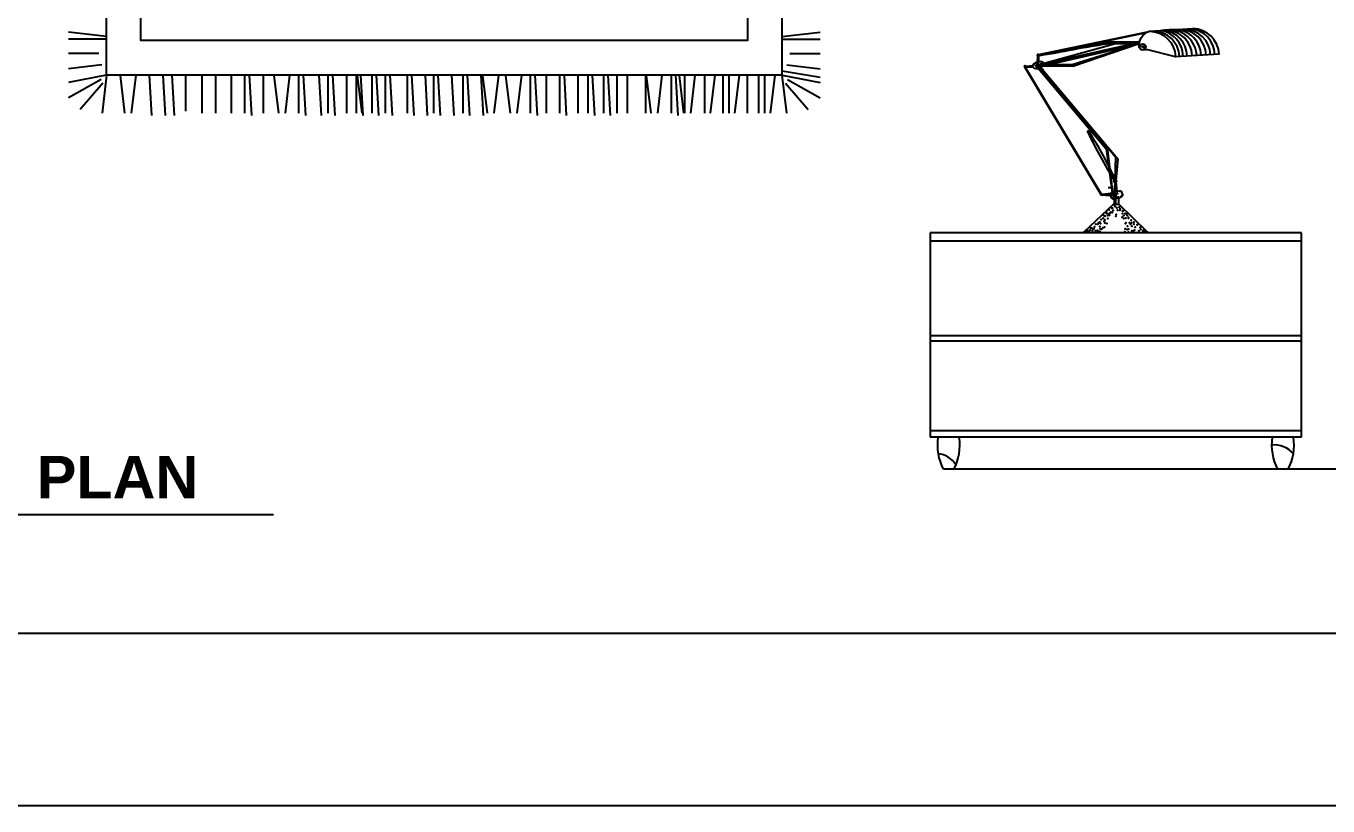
# Model space of a CAD drawing. Header units: inches. Extents: x 3 to 45, y 10.7 to 35.5.
# Drawn here: x 25.928 to 28.382, y 10.735 to 12.204 of the extents above; entities that cross this region are included whole.
import ezdxf

# ---------------------------------------------------------------- set-up
doc = ezdxf.new("R2010")
doc.units = ezdxf.units.IN
doc.header["$MEASUREMENT"] = 0
for name, color, linetype in [('02', 2, 'Continuous'), ('1', 1, 'Continuous'), ('4', 4, 'Continuous'), ('kadrbm', 4, 'Continuous')]:
    doc.layers.add(name, color=color, linetype=linetype)
doc.styles.add('HT', font='swisseb.ttf')

# ---------------------------------------------------------------- blocks, each defined once
blk = doc.blocks.new('kadrbm')
at = {"layer": 'kadrbm', "color": 4}
blk.add_lwpolyline([(0, 0), (0, 24.7972), (21, 24.7972), (21, 0), (0, 0)], close=True, dxfattribs=at)
blk.add_lwpolyline([(20.6631, 0.3257), (20.6631, 24.4603), (0.3369, 24.4603), (0.3369, 0.3257), (20.6631, 0.3257)], dxfattribs=at)

msp = doc.modelspace()

# ---------------------------------------------------------------- linework, layer by layer
at = {"layer": '02'}
for p, q in [((28.0452, 12.1944), (28.1272, 12.199)), ((26.0796, 12.184), (26.0076, 12.1924)), ((26.0796, 12.179), (26.0077, 12.179)), ((27.3527, 12.184), (27.4247, 12.1924)), ((27.3527, 12.179), (27.4246, 12.179)), ((27.8359, 12.15), (28.0414, 12.1927)), ((27.8362, 12.1492), (28.04, 12.1919)), ((27.8395, 12.1312), (28.0267, 12.1738)), ((27.8398, 12.1318), (27.9925, 12.1744)), ((27.9608, 12.1744), (28.0268, 12.1744)), ((26.0651, 12.1525), (26.0077, 12.1525)), ((27.3673, 12.1525), (27.4246, 12.1525)), ((27.8341, 12.148), (27.8334, 12.1351)), ((27.8344, 12.1479), (27.8337, 12.1352)), ((27.8347, 12.1479), (27.8344, 12.1353)), ((27.8354, 12.1478), (27.8366, 12.1358)), ((27.8356, 12.1479), (27.8368, 12.1359)), ((27.8392, 12.1283), (28.0261, 12.1709)), ((27.8394, 12.1276), (28.026, 12.1703)), ((27.8898, 12.1283), (28.0261, 12.1709)), ((27.9008, 12.1283), (28.0261, 12.1709)), ((27.9515, 12.1709), (28.0261, 12.1709)), ((28.1766, 12.1507), (28.0946, 12.1461)), ((26.0707, 12.131), (26.0076, 12.1235)), ((27.3616, 12.131), (27.4247, 12.1235)), ((27.8099, 12.1268), (27.9533, 11.8877)), ((27.811, 12.1267), (27.9539, 11.8882)), ((27.8114, 12.127), (27.8267, 12.1263)), ((27.8116, 12.1284), (27.8261, 12.1297)), ((27.8116, 12.1272), (27.8266, 12.1265)), ((27.8117, 12.1283), (27.826, 12.1296)), ((27.8117, 12.1275), (27.8262, 12.1272)), ((27.8358, 12.1243), (27.9638, 11.9725)), ((27.8364, 12.1244), (27.9665, 11.9701)), ((27.9008, 12.1283), (27.8392, 12.1283)), ((27.8399, 12.1255), (27.9813, 11.9577)), ((27.8407, 12.1257), (27.9858, 11.9538)), ((27.8576, 12.1318), (27.9008, 12.1317)), ((26.0692, 12.1033), (26.0076, 12.0684)), ((26.079, 12.1116), (26.0077, 12.0973)), ((26.0796, 12.1116), (26.0711, 12.0396)), ((26.1051, 12.111), (26.1136, 12.0396)), ((26.1348, 12.1116), (26.1263, 12.0396)), ((26.1602, 12.1116), (26.1645, 12.0354)), ((26.1857, 12.1116), (26.1899, 12.0354)), ((26.2027, 12.1116), (26.2069, 12.0354)), ((26.2281, 12.1116), (26.2281, 12.0438)), ((26.2592, 12.1116), (26.2592, 12.0396)), ((26.2847, 12.1116), (26.2847, 12.0396)), ((26.3144, 12.1116), (26.3144, 12.0396)), ((26.3398, 12.1116), (26.3398, 12.0396)), ((26.3483, 12.1116), (26.3526, 12.0354)), ((26.3745, 12.111), (26.3745, 12.0397)), ((26.395, 12.111), (26.4035, 12.0396)), ((26.4247, 12.1116), (26.4162, 12.0396)), ((26.4417, 12.1116), (26.4417, 12.0396)), ((26.4502, 12.1116), (26.4544, 12.0354)), ((26.4799, 12.1116), (26.4841, 12.0354)), ((26.4968, 12.1116), (26.4968, 12.0396)), ((26.5053, 12.1116), (26.5096, 12.0354)), ((26.5316, 12.111), (26.5316, 12.0397)), ((26.5498, 12.1116), (26.5498, 12.0396)), ((26.552, 12.111), (26.5605, 12.0396)), ((26.5583, 12.1116), (26.5625, 12.0354)), ((26.5795, 12.1116), (26.5795, 12.0396)), ((26.588, 12.1116), (26.5922, 12.0354)), ((26.605, 12.1116), (26.605, 12.0396)), ((26.6135, 12.1116), (26.6177, 12.0354)), ((26.646, 12.1116), (26.646, 12.0396)), ((26.6545, 12.1116), (26.6588, 12.0354)), ((26.68, 12.1116), (26.6842, 12.0354)), ((26.6958, 12.1116), (26.6958, 12.0396)), ((26.7043, 12.1116), (26.7086, 12.0354)), ((26.7298, 12.1116), (26.734, 12.0354)), ((26.751, 12.1116), (26.751, 12.0396)), ((26.7595, 12.1116), (26.7637, 12.0354)), ((26.785, 12.1116), (26.7892, 12.0354)), ((26.7884, 12.111), (26.7969, 12.0396)), ((26.8181, 12.1116), (26.8097, 12.0396)), ((26.8316, 12.111), (26.8401, 12.0396)), ((26.8614, 12.1116), (26.8529, 12.0396)), ((26.8783, 12.1116), (26.8783, 12.0396)), ((26.8868, 12.1116), (26.8911, 12.0354)), ((26.908, 12.1116), (26.908, 12.0396)), ((26.9335, 12.1116), (26.9335, 12.0396)), ((26.942, 12.1116), (26.9462, 12.0354)), ((26.9682, 12.111), (26.9682, 12.0397)), ((26.9865, 12.1116), (26.9865, 12.0396)), ((26.9949, 12.1116), (26.9992, 12.0354)), ((27.0162, 12.1116), (27.0162, 12.0396)), ((27.0246, 12.1116), (27.0289, 12.0354)), ((27.0416, 12.1116), (27.0416, 12.0396)), ((27.0608, 12.1116), (27.0608, 12.0396)), ((27.0955, 12.111), (27.0955, 12.0397)), ((27.0968, 12.111), (27.1053, 12.0396)), ((27.1265, 12.1116), (27.118, 12.0396)), ((27.1435, 12.1116), (27.1435, 12.0396)), ((27.152, 12.1116), (27.1562, 12.0354)), ((27.1587, 12.111), (27.1672, 12.0396)), ((27.1689, 12.1116), (27.1689, 12.0396)), ((27.1884, 12.1116), (27.18, 12.0396)), ((27.2066, 12.1116), (27.2066, 12.0396)), ((27.2261, 12.1116), (27.2176, 12.0396)), ((27.2413, 12.111), (27.2413, 12.0397)), ((27.2523, 12.1116), (27.2523, 12.0396)), ((27.2719, 12.1116), (27.2634, 12.0396)), ((27.287, 12.111), (27.287, 12.0397)), ((27.3085, 12.111), (27.3085, 12.0397)), ((27.3196, 12.1116), (27.3196, 12.0396)), ((27.3391, 12.1116), (27.3306, 12.0396)), ((27.3527, 12.1116), (27.3612, 12.0396)), ((27.3533, 12.1196), (27.4246, 12.1075)), ((27.3533, 12.1116), (27.4246, 12.0973)), ((27.3631, 12.1033), (27.4247, 12.0684)), ((26.0729, 12.0966), (26.0301, 12.0468)), ((27.3594, 12.0966), (27.4022, 12.0468)), ((27.93, 12.006), (27.93, 12.0059)), ((27.9303, 12.0058), (27.9346, 12.007)), ((27.9306, 12.0056), (27.9348, 12.0068)), ((27.9307, 12.0032), (27.9364, 12.0048)), ((27.931, 12.0052), (27.9352, 12.0063)), ((27.9315, 12.0062), (27.9315, 12.0062)), ((27.9638, 11.9725), (27.9753, 11.8905)), ((27.9665, 11.9701), (27.9759, 11.8907)), ((27.9813, 11.9577), (27.9796, 11.8914)), ((27.9858, 11.9538), (27.9799, 11.8925)), ((27.9795, 11.9131), (27.9828, 11.9136)), ((27.9798, 11.9129), (27.9831, 11.9134)), ((27.9799, 11.9104), (27.9833, 11.911)), ((27.9806, 11.9103), (27.9799, 11.8914)), ((27.9802, 11.9125), (27.9835, 11.913)), ((27.9809, 11.9104), (27.9802, 11.8915)), ((27.9813, 11.9105), (27.9809, 11.8916)), ((27.982, 11.9106), (27.9836, 11.892)), ((27.9822, 11.9106), (27.9838, 11.8921)), ((27.9541, 11.8858), (27.972, 11.885)), ((27.9547, 11.8873), (27.9547, 11.8873)), ((27.9548, 11.886), (27.972, 11.8852)), ((27.9556, 11.8864), (27.9721, 11.886)), ((27.9558, 11.8874), (27.9737, 11.8892)), ((27.9558, 11.8873), (27.9735, 11.889)), ((27.9793, 11.8685), (27.9793, 11.8789)), ((27.9818, 11.8685), (27.9818, 11.8794)), ((27.9874, 11.8685), (27.9874, 11.8806)), ((27.9777, 11.8685), (27.9874, 11.8685)), ((27.6318, 11.7992), (28.3318, 11.7992)), ((27.6318, 11.6207), (28.3318, 11.6207)), ((27.6318, 11.6107), (28.3318, 11.6107)), ((25.8559, 11.2841), (26.394, 11.2841))]:
    msp.add_line(p, q, dxfattribs=at)
for points in [[(26.9179, 13.3655), (27.3527, 13.3655), (27.3527, 12.1116), (26.0796, 12.1116), (26.0796, 12.504)], [(26.9179, 13.3007), (27.2879, 13.3007), (27.2879, 12.1764), (26.1444, 12.1764), (26.1444, 12.504)], [(27.8342, 12.148), (27.8355, 12.1478)], [(27.8359, 12.1501), (27.8347, 12.1502)], [(28.0307, 12.1656), (28.0344, 12.1644), (28.0343, 12.1639), (28.0305, 12.1651), (28.0307, 12.1656)], [(28.0343, 12.1591), (28.0398, 12.16)], [(27.8098, 12.1268), (27.8111, 12.1267)], [(27.8114, 12.1288), (27.8103, 12.1289)], [(27.8304, 12.1306), (27.8328, 12.1275), (27.8325, 12.1272), (27.83, 12.1303), (27.8304, 12.1306)], [(27.9345, 12.0071), (27.9299, 12.0059)], [(27.9551, 11.8884), (27.9538, 11.8882)], [(27.9542, 11.8858), (27.9556, 11.8863)], [(27.9752, 11.8855), (27.979, 11.8841), (27.9789, 11.8837), (27.9751, 11.885), (27.9752, 11.8854)], [(28.3318, 11.4412), (27.6318, 11.4412)], [(28.3318, 11.4292), (27.6318, 11.4292)]]:
    msp.add_lwpolyline(points, dxfattribs=at)
for points in [[(28.0272, 12.1631), (28.0258, 12.1634, -0.338972), (28.0452, 12.1944, -0.399625), (28.0946, 12.1461), (28.0398, 12.16)], [(27.846, 12.1318, 0.283898), (27.842, 12.137), (27.8297, 12.1343)], [(27.8328, 12.1234), (27.8402, 12.1256, 0.10362), (27.8438, 12.1276)], [(27.93, 12.0056, 0.083661), (27.9297, 12.0056, 0.685038), (27.9298, 12.003)], [(27.9301, 12.0028), (27.9361, 12.0045, 0.077868), (27.9365, 12.0048)], [(27.9792, 11.9129, 0.083661), (27.9789, 11.9129, 0.685038), (27.979, 11.9103)], [(27.9793, 11.9101), (27.9829, 11.9108, 0.641064), (27.9826, 11.9137), (27.9791, 11.9132)], [(27.9769, 11.8897, 0.083661), (27.9758, 11.8895, 0.685038), (27.9768, 11.8795, 0.685038)], [(27.9781, 11.8786), (27.9921, 11.8815, 0.641064), (27.99, 11.8931), (27.9764, 11.8908)], [(27.9777, 11.8685), (27.9218, 11.8158, 0.414214), (27.921, 11.815), (27.921, 11.8142)], [(28.0425, 11.8142), (28.0425, 11.815, 0.414214), (28.0417, 11.8158), (27.9874, 11.8685)]]:
    msp.add_lwpolyline(points, format="xyb", dxfattribs=at)
for points in [[(27.834, 12.148, 0.130303), (27.8344, 12.148, 0.331854), (27.8351, 12.1499, 0.328319), (27.8345, 12.1502, 0.500332)], [(27.8096, 12.1269, 0.130303), (27.81, 12.1268, 0.331854), (27.8107, 12.1287, 0.328319), (27.8102, 12.1289, 0.500332)], [(27.9298, 12.0028, 0.130303), (27.9303, 12.0029, 0.576801), (27.9305, 12.0057, 0.264517), (27.9296, 12.0059, 0.710752)], [(27.979, 11.9101, 0.130303), (27.9795, 11.9102, 0.576801), (27.9797, 11.913, 0.264517), (27.9788, 11.9132, 0.710752)], [(27.9541, 11.8858, 0.130303), (27.9544, 11.8859, 0.331854), (27.9543, 11.8881, 0.328319), (27.9536, 11.8881, 0.500332)], [(27.9771, 11.8786, 0.130303), (27.979, 11.8789, 0.576801), (27.979, 11.8902, 0.264517), (27.9755, 11.8906, 0.710752)]]:
    msp.add_lwpolyline(points, format="xyb", close=True, dxfattribs=at)
for centre in [(28.0326, 12.1645), (27.8314, 12.1289)]:
    msp.add_circle(centre, 0.00565, dxfattribs=at)
for centre, radius, start, end in [((28.0757, 12.1461), 0.0501, 2.0096, 97.716), ((28.0841, 12.1466), 0.0501, 2.0154, 97.6411), ((28.0926, 12.147), 0.0501, 2.0212, 97.5649), ((28.102, 12.1475), 0.0501, 2.0446, 89.8396), ((28.1105, 12.1475), 0.0501, 2.6306, 89.1762), ((28.1185, 12.1489), 0.0501, 1.5315, 84.5393), ((28.1265, 12.1489), 0.0501, 2.0446, 89.1762), ((27.5733, 13.8037), 1.6763, 279.0136, 283.5969), ((29.639, 1.8079), 10.4965, 99.02708, 99.86563), ((28.0517, 12.1442), 0.0501, 2.62, 89.1762), ((28.0587, 12.1461), 0.0501, 0.9228, 81.157), ((28.0663, 12.1461), 0.0501, 1.4059, 83.743), ((27.8336, 12.1492), 0.00105, 300.7534, 40.784), ((27.8093, 12.128), 0.000993, 300.7534, 34.996), ((27.8103, 12.1279), 0.00141, 300.6413, 40.8102), ((27.8436, 12.1293), 0.00454, 146.492, 201.5266), ((27.8358, 12.1177), 0.00941, 337.0751, 32.7626), ((27.8543, 12.1299), 0.00275, 324.8716, 43.8405), ((28.6716, 12.3558), 0.8217, 205.4247, 212.5883), ((27.9293, 12.0043), 0.0011, 315.8031, 60.4731), ((27.1868, 11.5356), 0.8804, 25.4305, 32.1083), ((27.9785, 11.9115), 0.0011, 315.8031, 109.8254), ((27.9544, 11.8871), 0.00146, 324.571, 61.0928), ((27.9703, 11.8911), 0.00822, 45.6214, 108.0025), ((27.9738, 11.884), 0.00538, 317.0855, 61.4366), ((28.2806, 11.3674), 0.0475, 40.843, 95.9088), ((27.6411, 11.3522), 0.0466, 32.9566, 82.7614)]:
    msp.add_arc(centre, radius, start, end, dxfattribs=at)
for points in [[(28.033, 12.1593), (28.0334, 12.1594), (28.0338, 12.1595), (28.0346, 12.1599), (28.0352, 12.1603), (28.0358, 12.1615), (28.0361, 12.1621), (28.0365, 12.1634), (28.0366, 12.1642), (28.0364, 12.1657), (28.0361, 12.1665), (28.0355, 12.1675), (28.035, 12.168), (28.0343, 12.1688), (28.0338, 12.1691), (28.0331, 12.1693), (28.0328, 12.1694), (28.0325, 12.1694), (28.0325, 12.1694), (28.0325, 12.1694), (28.0325, 12.1694)], [(27.8314, 12.1236), (27.8318, 12.1237), (27.8322, 12.1238), (27.8331, 12.1241), (27.8337, 12.1245), (27.8344, 12.1256), (27.8347, 12.1262), (27.8352, 12.1276), (27.8354, 12.1283), (27.8352, 12.1299), (27.8349, 12.1306), (27.8345, 12.1316), (27.834, 12.1322), (27.8333, 12.133), (27.8328, 12.1333), (27.8321, 12.1336), (27.8319, 12.1337), (27.8316, 12.1337), (27.8316, 12.1337), (27.8315, 12.1337), (27.8315, 12.1337)], [(27.9298, 12.003), (27.9299, 12.0031), (27.93, 12.0031), (27.9302, 12.0031), (27.9304, 12.0032), (27.9306, 12.0035), (27.9307, 12.0037), (27.9308, 12.004), (27.9309, 12.0042), (27.9309, 12.0046), (27.9308, 12.0048), (27.9307, 12.0051), (27.9306, 12.0052), (27.9304, 12.0054), (27.9303, 12.0055), (27.9301, 12.0056), (27.9301, 12.0056), (27.93, 12.0056), (27.93, 12.0056), (27.93, 12.0056), (27.93, 12.0056)], [(27.979, 11.9103), (27.9791, 11.9103), (27.9792, 11.9104), (27.9794, 11.9104), (27.9796, 11.9105), (27.9798, 11.9108), (27.9799, 11.9109), (27.98, 11.9113), (27.9801, 11.9115), (27.9801, 11.9119), (27.98, 11.9121), (27.9799, 11.9123), (27.9798, 11.9125), (27.9796, 11.9127), (27.9795, 11.9128), (27.9793, 11.9129), (27.9793, 11.9129), (27.9792, 11.9129), (27.9792, 11.9129), (27.9792, 11.9129), (27.9792, 11.9129)], [(27.9768, 11.8795), (27.9772, 11.8795), (27.9776, 11.8796), (27.9785, 11.8799), (27.9791, 11.8804), (27.9798, 11.8815), (27.9801, 11.8821), (27.9806, 11.8835), (27.9808, 11.8842), (27.9806, 11.8858), (27.9803, 11.8866), (27.9799, 11.8876), (27.9794, 11.8882), (27.9786, 11.889), (27.9782, 11.8893), (27.9775, 11.8896), (27.9772, 11.8897), (27.9769, 11.8897), (27.9769, 11.8897), (27.9769, 11.8897), (27.9769, 11.8897)]]:
    msp.add_open_spline(points, degree=3, knots=[3.294068, 3.294068, 3.294068, 3.294068, 3.647859, 3.647859, 4.043866, 4.043866, 4.439873, 4.439873, 4.83588, 4.83588, 5.231886, 5.231886, 5.627893, 5.627893, 6.0239, 6.0239, 6.283185, 6.283185, 6.283185, 6.295262, 6.295262, 6.295262, 6.295262], dxfattribs=at)
for p in [(27.8342, 12.1346), (27.8352, 12.1348), (27.8362, 12.132), (27.8376, 12.1254), (27.8405, 12.1329), (27.8408, 12.1263), (27.8434, 12.1336), (27.9791, 11.8908), (27.9812, 11.8906), (27.9833, 11.8877), (27.9847, 11.8817), (27.9849, 11.8886), (27.9867, 11.8818), (27.9896, 11.8931), (27.99, 11.893), (27.9919, 11.8829), (27.9925, 11.8918), (27.9939, 11.8847), (27.9641, 11.8536), (27.9692, 11.8576), (27.9723, 11.8533), (27.9742, 11.8611), (27.9752, 11.8525), (27.9754, 11.8611), (27.9769, 11.8565), (27.9794, 11.8662), (27.9806, 11.8637), (27.9807, 11.8684), (27.9836, 11.8614), (27.9848, 11.8573), (27.9883, 11.8626), (27.9893, 11.857), (27.99, 11.8599), (27.9942, 11.8556), (27.9957, 11.8556), (27.9441, 11.831), (27.9478, 11.831), (27.9491, 11.8335), (27.9518, 11.8345), (27.9532, 11.8317), (27.9541, 11.8398), (27.9579, 11.8423), (27.9591, 11.8473), (27.9597, 11.8362), (27.9615, 11.8386), (27.9615, 11.8331), (27.9616, 11.8461), (27.9641, 11.8511), (27.9648, 11.8318), (27.9666, 11.8473), (27.9666, 11.8411), (27.9689, 11.8502), (27.9703, 11.8476), (27.9715, 11.8522), (27.9817, 11.8461), (27.9827, 11.8489), (27.9938, 11.8441), (27.9947, 11.8507), (27.9967, 11.8416), (27.9969, 11.8473), (27.9994, 11.8511), (27.9999, 11.8318), (28.0007, 11.8419), (28.0007, 11.8335), (28.0018, 11.8497), (28.0034, 11.8472), (28.0055, 11.8432), (28.0057, 11.8423), (28.0076, 11.8331), (28.0097, 11.8307), (28.0103, 11.8317), (28.0107, 11.8385), (28.0112, 11.8331), (28.0157, 11.8348), (28.0157, 11.831), (28.0222, 11.8293), (27.9269, 11.8174), (27.9288, 11.8193), (27.9311, 11.8165), (27.9338, 11.8193), (27.934, 11.8236), (27.9366, 11.8234), (27.938, 11.822), (27.938, 11.8179), (27.9407, 11.822), (27.9415, 11.826), (27.9435, 11.8179), (27.9465, 11.819), (27.9477, 11.8179), (27.9515, 11.8168), (27.9518, 11.8262), (27.9522, 11.8218), (27.9551, 11.8212), (27.9577, 11.8241), (27.9608, 11.8249), (27.9988, 11.8165), (27.9993, 11.8222), (28.0033, 11.8206), (28.0039, 11.8269), (28.0056, 11.8212), (28.0056, 11.8158), (28.0122, 11.8272), (28.0122, 11.8181), (28.0129, 11.8166), (28.0154, 11.8179), (28.0168, 11.8193), (28.0182, 11.8248), (28.0251, 11.8179), (28.0277, 11.8246), (28.0292, 11.8207), (28.0334, 11.8179), (28.0335, 11.8191), (28.0369, 11.8166)]:
    msp.add_point(p, dxfattribs=at)
at = {"layer": '1'}
msp.add_line((30.8768, 11.3692), (27.6568, 11.3692), dxfattribs=at)
at = {"layer": '4'}
for p, q in [((28.3318, 11.8142), (27.6318, 11.8142)), ((27.6318, 11.8142), (27.6318, 11.4292)), ((28.3318, 11.4292), (28.3318, 11.8142))]:
    msp.add_line(p, q, dxfattribs=at)
for centre, start, end in [((27.7441, 11.4146), 171.4719, 207.4528), ((27.5894, 11.4146), 332.5472, 8.5281), ((28.3741, 11.4146), 171.4719, 207.4528), ((28.2194, 11.4146), 332.5472, 8.5281)]:
    msp.add_arc(centre, 0.0985, start, end, dxfattribs=at)

# ---------------------------------------------------------------- block references
at = {"layer": 'kadrbm'}
msp.add_blockref('kadrbm', (23.988, 10.7349), dxfattribs=at)

# ---------------------------------------------------------------- texts
at = {"layer": '02', "style": 'HT'}
msp.add_text('PLAN', height=0.08, dxfattribs=at).set_placement((25.9482, 11.3141))

doc.saveas('drawing.dxf')
